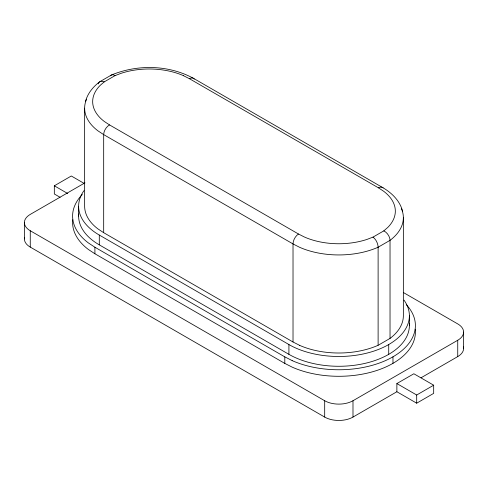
<?xml version="1.0" encoding="UTF-8"?>
<svg xmlns="http://www.w3.org/2000/svg" width="488" height="488" viewBox="0 0 488 488"><rect width="100%" height="100%" fill="white"/><g stroke="black" fill="none" stroke-linecap="round" stroke-linejoin="round"><path stroke-width="0.73" d="M85.461 101.644C87.474 93.696 92.848 87.035 99.259 82.118M183.628 75.738A56.541 32.641 0 0 0 120.945 73.365L114.991 75.664L104.194 81.899L100.235 85.321A56.541 32.641 0 0 0 104.353 121.506L109.526 124.916L298.497 234.02L304.402 237.009A56.541 32.641 0 0 0 367.08 239.382L373.009 237.101L383.806 230.867L387.765 227.439A56.541 32.641 0 0 0 383.647 191.253L378.475 187.843L189.503 78.745L183.598 75.756M99.796 81.728L111.38 75.042M60.079 197.298L54.327 193.974L54.327 185.8L71.309 175.997L84.735 183.744M84.942 182.835L30.262 214.403A20.02 11.559 0 0 0 30.262 230.751L30.262 247.093L324.685 417.075A20.02 11.559 0 0 0 352.989 417.075L396.872 391.742L416.691 403.186L433.673 393.377L433.673 385.203L413.855 373.765L396.872 383.568L396.872 391.742M403.356 217.66L403.356 315.724A64.562 37.277 0 0 1 390.028 338.416L378.115 345.297L378.115 247.227L390.028 240.346A64.562 37.277 0 0 0 401.459 208.687M30.262 230.751L324.685 400.733A20.02 11.559 0 0 0 352.989 400.733L457.738 340.258A20.02 11.559 0 0 0 457.738 323.91L403.606 292.66M421.059 377.773L457.738 356.6A20.02 11.559 0 0 0 463.429 346.919M396.872 383.568L416.691 395.012L433.673 385.203M111.88 74.829C137.726 64.276 168.659 64.88 193.376 78.275L382.604 187.526C391.65 192.766 399.892 200.696 402.533 211.121M84.644 108.177L84.644 206.247A64.562 37.277 0 0 0 97.984 228.933L103.682 232.684L293.02 341.996L299.516 345.29M82.307 194.505A76.604 44.225 0 0 0 88.432 242.969L94.91 247.233L284.803 356.868L292.19 360.608M72.767 219.698A76.604 44.225 0 0 0 88.432 249.508L94.91 253.772L284.803 363.407L292.19 367.147A76.604 44.225 0 0 0 374.906 371.081A76.604 44.225 0 0 0 415.233 329.18M54.327 185.8L67.753 193.553M83.991 190.655A70.583 40.748 0 0 0 99.296 235.057L288.914 344.528L288.914 354.337A70.583 40.748 0 0 0 367.403 362.791A70.583 40.748 0 0 0 409.292 323.532M78.708 214.055A70.583 40.748 0 0 0 99.296 244.86L288.914 354.337M463.6 332.084L463.6 348.432M457.738 340.258L457.738 356.6M416.691 395.012L416.691 403.186M409.377 315.724L409.377 325.533M392.974 356.801L392.974 363.34M390.028 338.416L390.028 240.346A8.028 5.069 54.9 0 0 383.806 230.873M388.716 344.54L388.716 354.343M352.989 400.733L352.989 417.075M324.685 400.733L324.685 417.075M293.02 341.996L293.02 243.933A8.009 4.471 -61.6 0 1 298.497 234.02M284.803 356.868L284.803 363.407M103.682 232.684L103.682 134.615A8.009 4.77 -58.3 0 1 109.526 124.916M99.296 235.057L99.296 244.86M94.91 247.233L94.91 253.772M78.623 206.247L78.623 216.056M24.4 222.577L24.4 238.925M30.262 247.093A20.02 11.559 0 0 1 24.571 237.412M378.084 345.309A64.562 37.277 0 0 1 299.492 345.303M378.084 247.245A64.562 37.277 0 0 1 299.492 247.239L293.02 243.933L103.682 134.615L97.984 130.869A64.562 37.277 0 0 1 86.535 99.204M373.009 237.107A8.028 4.154 64.7 0 1 378.121 247.233M404.003 300.132A70.583 40.748 0 0 1 378.011 349.615A70.583 40.748 0 0 1 288.884 344.546M406.217 304.549A76.604 44.225 0 0 1 388.46 359.211A76.604 44.225 0 0 1 292.159 360.626M189.503 78.745A8.009 4.471 -61.6 0 1 194.248 79.093M378.475 187.843A8.009 4.77 -58.3 0 1 383.11 187.892M98.179 83.893A8.028 5.069 54.9 0 1 104.194 81.911M110.569 75.823A8.028 4.154 64.7 0 1 114.991 75.677"/></g></svg>
